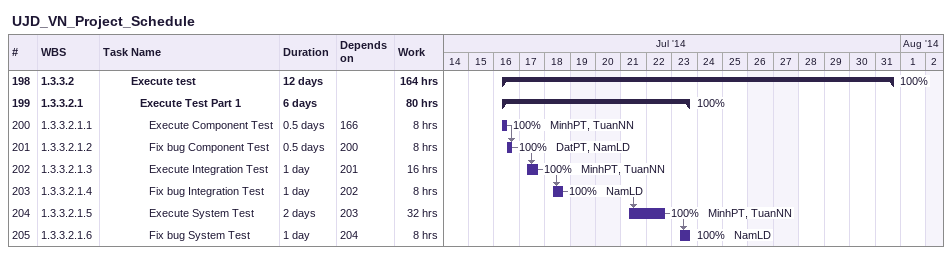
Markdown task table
UJD_VN_Project_Schedule

| ID | WBS | Task | Duration | Start | Finish | Predecessors | Resources | % complete | Work (h) |
|---|---|---|---|---|---|---|---|---|---|
| 198 | 1.3.3.2 | **Execute test** | 12d | 2014-07-16 | 2014-07-31 |  |  | 100 | 164 |
| 199 | 1.3.3.2.1 | **Execute Test Part 1** | 6d | 2014-07-16 | 2014-07-23 |  |  | 100 | 80 |
| 200 | 1.3.3.2.1.1 | Execute Component Test | 0.5d | 2014-07-16 | 2014-07-16 | 166 | MinhPT, TuanNN | 100 | 8 |
| 201 | 1.3.3.2.1.2 | Fix bug Component Test | 0.5d | 2014-07-16 | 2014-07-16 | 200 | DatPT, NamLD | 100 | 8 |
| 202 | 1.3.3.2.1.3 | Execute Integration Test | 1d | 2014-07-17 | 2014-07-17 | 201 | MinhPT, TuanNN | 100 | 16 |
| 203 | 1.3.3.2.1.4 | Fix bug Integration Test | 1d | 2014-07-18 | 2014-07-18 | 202 | NamLD | 100 | 8 |
| 204 | 1.3.3.2.1.5 | Execute System Test | 2d | 2014-07-21 | 2014-07-22 | 203 | MinhPT, TuanNN | 100 | 32 |
| 205 | 1.3.3.2.1.6 | Fix bug System Test | 1d | 2014-07-23 | 2014-07-23 | 204 | NamLD | 100 | 8 |
